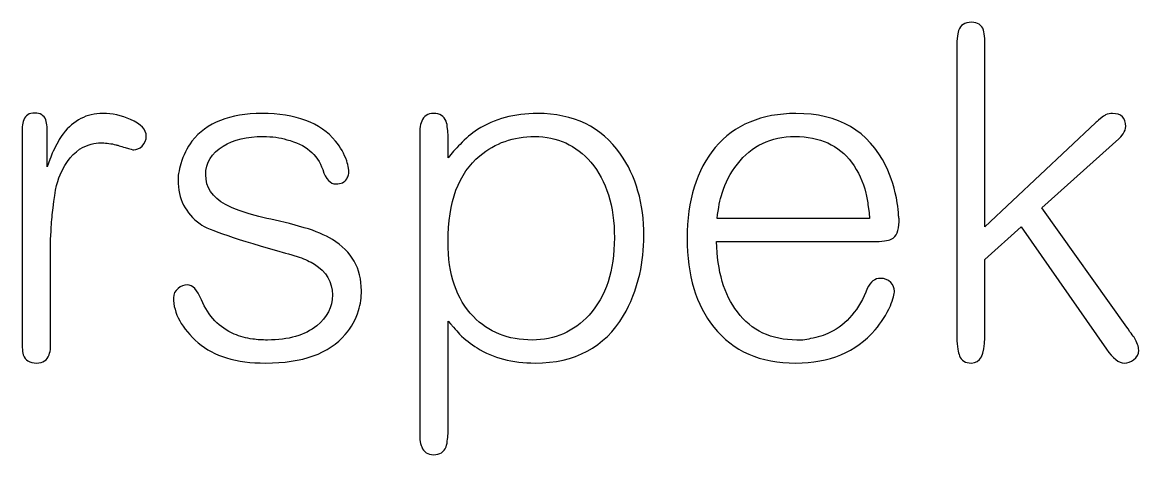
# Model space of a CAD drawing. Header units: centimetres. Extents: x -18.6 to 18.8, y -13 to 11.8.
# Drawn here: x -0.908 to 0.179, y 6.126 to 6.548 of the extents above; entities that cross this region are included whole.
import ezdxf

# ---------------------------------------------------------------- set-up
doc = ezdxf.new("R2010")
doc.units = ezdxf.units.CM
doc.header["$MEASUREMENT"] = 0
doc.layers.add('Layer 1', color=7, linetype='Continuous')

msp = doc.modelspace()

# ---------------------------------------------------------------- linework, layer by layer
at = {"layer": 'Layer 1', "color": 250}
for points, knots in [([(0.02927, 6.31651), (0.02927, 6.31651), (0.02927, 6.2402), (0.02927, 6.2402), (0.02927, 6.22374), (0.02493, 6.21551), (0.01625, 6.21551), (0.01027, 6.21551), (0.00638, 6.21791), (0.00458, 6.2227), (0.00339, 6.22539), (0.00249, 6.23137), (0.00189, 6.24065), (0.00189, 6.24065), (0.00189, 6.51849), (0.00189, 6.51849), (0.00189, 6.52927), (0.00249, 6.5363), (0.00369, 6.53959), (0.00548, 6.54498), (0.00967, 6.54767), (0.01625, 6.54767), (0.02254, 6.54767), (0.02643, 6.54513), (0.02792, 6.54004), (0.02852, 6.53794), (0.02897, 6.53525), (0.02927, 6.53196), (0.02927, 6.53196), (0.02927, 6.34838), (0.02927, 6.34838), (0.02927, 6.34838), (0.137, 6.44982), (0.137, 6.44982), (0.1376, 6.45012), (0.13924, 6.45146), (0.14193, 6.45386), (0.14193, 6.45386), (0.14508, 6.4561), (0.14508, 6.4561), (0.14597, 6.4567), (0.14657, 6.45715), (0.14687, 6.45745), (0.14927, 6.45835), (0.15151, 6.4588), (0.1536, 6.4588), (0.16228, 6.4588), (0.16662, 6.45461), (0.16662, 6.44623), (0.16662, 6.44383), (0.16572, 6.44144), (0.16393, 6.43905), (0.16393, 6.43905), (0.16168, 6.4359), (0.16168, 6.4359), (0.16168, 6.4359), (0.16079, 6.43501), (0.16079, 6.43501), (0.16079, 6.43501), (0.15989, 6.43411), (0.15989, 6.43411), (0.15989, 6.43411), (0.08493, 6.36678), (0.08493, 6.36678), (0.08493, 6.36678), (0.16752, 6.25052), (0.16752, 6.25052), (0.16752, 6.25052), (0.16887, 6.24873), (0.16887, 6.24873), (0.16887, 6.24873), (0.17066, 6.24604), (0.17066, 6.24604), (0.17216, 6.24394), (0.1735, 6.24215), (0.1747, 6.24065), (0.17769, 6.23556), (0.17919, 6.23137), (0.17919, 6.22808), (0.17919, 6.22419), (0.17754, 6.22105), (0.17425, 6.21866), (0.17156, 6.21656), (0.16857, 6.21551), (0.16527, 6.21551), (0.15989, 6.21551), (0.15405, 6.22), (0.14777, 6.22898), (0.14777, 6.22898), (0.06473, 6.34838), (0.06473, 6.34838), (0.06473, 6.34838), (0.02927, 6.31651), (0.02927, 6.31651)], [0, 0, 0, 0, 0.0322581, 0.0322581, 0.0322581, 0.0645161, 0.0645161, 0.0645161, 0.0967742, 0.0967742, 0.0967742, 0.1290323, 0.1290323, 0.1290323, 0.1612903, 0.1612903, 0.1612903, 0.1935484, 0.1935484, 0.1935484, 0.2258065, 0.2258065, 0.2258065, 0.2580645, 0.2580645, 0.2580645, 0.2903226, 0.2903226, 0.2903226, 0.3225806, 0.3225806, 0.3225806, 0.3548387, 0.3548387, 0.3548387, 0.3870968, 0.3870968, 0.3870968, 0.4193548, 0.4193548, 0.4193548, 0.4516129, 0.4516129, 0.4516129, 0.483871, 0.483871, 0.483871, 0.516129, 0.516129, 0.516129, 0.5483871, 0.5483871, 0.5483871, 0.5806452, 0.5806452, 0.5806452, 0.6129032, 0.6129032, 0.6129032, 0.6451613, 0.6451613, 0.6451613, 0.6774194, 0.6774194, 0.6774194, 0.7096774, 0.7096774, 0.7096774, 0.7419355, 0.7419355, 0.7419355, 0.7741935, 0.7741935, 0.7741935, 0.8064516, 0.8064516, 0.8064516, 0.8387097, 0.8387097, 0.8387097, 0.8709677, 0.8709677, 0.8709677, 0.9032258, 0.9032258, 0.9032258, 0.9354839, 0.9354839, 0.9354839, 0.9677419, 0.9677419, 0.9677419, 1, 1, 1, 1]), ([(-0.88102, 6.23077), (-0.88102, 6.22778), (-0.88147, 6.22539), (-0.88237, 6.22359), (-0.88416, 6.21821), (-0.8882, 6.21551), (-0.89448, 6.21551), (-0.90137, 6.21551), (-0.90571, 6.21821), (-0.9075, 6.22359), (-0.9081, 6.22539), (-0.9084, 6.22778), (-0.9084, 6.23077), (-0.9084, 6.23077), (-0.9084, 6.44578), (-0.9084, 6.44578), (-0.9081, 6.44847), (-0.90765, 6.45072), (-0.90705, 6.45251), (-0.90526, 6.457), (-0.90167, 6.45924), (-0.89628, 6.45924), (-0.89089, 6.45924), (-0.8873, 6.457), (-0.88551, 6.45251), (-0.88491, 6.45072), (-0.88446, 6.44847), (-0.88416, 6.44578), (-0.88416, 6.44578), (-0.88416, 6.40673), (-0.88416, 6.40673), (-0.88416, 6.40673), (-0.88281, 6.41032), (-0.88281, 6.41032), (-0.88281, 6.41032), (-0.88147, 6.41391), (-0.88147, 6.41391), (-0.88057, 6.4169), (-0.87952, 6.4196), (-0.87833, 6.42199), (-0.87533, 6.42857), (-0.87204, 6.43426), (-0.86845, 6.43905), (-0.85858, 6.45221), (-0.84571, 6.4588), (-0.82985, 6.4588), (-0.82087, 6.4588), (-0.81189, 6.45685), (-0.80292, 6.45296), (-0.79274, 6.44847), (-0.78766, 6.44309), (-0.78766, 6.4368), (-0.78766, 6.43291), (-0.789, 6.42962), (-0.7917, 6.42693), (-0.79439, 6.42453), (-0.79708, 6.42334), (-0.79977, 6.42334), (-0.80037, 6.42334), (-0.80322, 6.42408), (-0.8083, 6.42558), (-0.8104, 6.42618), (-0.81234, 6.42678), (-0.81414, 6.42738), (-0.81593, 6.42797), (-0.81698, 6.42827), (-0.81728, 6.42827), (-0.82177, 6.42947), (-0.82626, 6.43007), (-0.83075, 6.43007), (-0.83075, 6.43007), (-0.83434, 6.43007), (-0.83434, 6.43007), (-0.83434, 6.43007), (-0.83883, 6.42962), (-0.83883, 6.42962), (-0.84242, 6.42872), (-0.84586, 6.42753), (-0.84915, 6.42603), (-0.85843, 6.42094), (-0.86591, 6.41196), (-0.87159, 6.3991), (-0.87488, 6.39192), (-0.87743, 6.3789), (-0.87922, 6.36005), (-0.87982, 6.35376), (-0.88027, 6.34733), (-0.88057, 6.34075), (-0.88087, 6.33835), (-0.88102, 6.33611), (-0.88102, 6.33401), (-0.88102, 6.33401), (-0.88102, 6.23077), (-0.88102, 6.23077)], [0, 0, 0, 0, 0.0322581, 0.0322581, 0.0322581, 0.0645161, 0.0645161, 0.0645161, 0.0967742, 0.0967742, 0.0967742, 0.1290323, 0.1290323, 0.1290323, 0.1612903, 0.1612903, 0.1612903, 0.1935484, 0.1935484, 0.1935484, 0.2258065, 0.2258065, 0.2258065, 0.2580645, 0.2580645, 0.2580645, 0.2903226, 0.2903226, 0.2903226, 0.3225806, 0.3225806, 0.3225806, 0.3548387, 0.3548387, 0.3548387, 0.3870968, 0.3870968, 0.3870968, 0.4193548, 0.4193548, 0.4193548, 0.4516129, 0.4516129, 0.4516129, 0.483871, 0.483871, 0.483871, 0.516129, 0.516129, 0.516129, 0.5483871, 0.5483871, 0.5483871, 0.5806452, 0.5806452, 0.5806452, 0.6129032, 0.6129032, 0.6129032, 0.6451613, 0.6451613, 0.6451613, 0.6774194, 0.6774194, 0.6774194, 0.7096774, 0.7096774, 0.7096774, 0.7419355, 0.7419355, 0.7419355, 0.7741935, 0.7741935, 0.7741935, 0.8064516, 0.8064516, 0.8064516, 0.8387097, 0.8387097, 0.8387097, 0.8709677, 0.8709677, 0.8709677, 0.9032258, 0.9032258, 0.9032258, 0.9354839, 0.9354839, 0.9354839, 0.9677419, 0.9677419, 0.9677419, 1, 1, 1, 1]), ([(-0.57804, 6.28598), (-0.57804, 6.2797), (-0.57894, 6.27327), (-0.58073, 6.26668), (-0.58342, 6.25801), (-0.58776, 6.25023), (-0.59375, 6.24334), (-0.60961, 6.22479), (-0.63549, 6.21551), (-0.6714, 6.21551), (-0.70013, 6.21551), (-0.72197, 6.2221), (-0.73693, 6.23526), (-0.75309, 6.24933), (-0.76117, 6.26399), (-0.76117, 6.27925), (-0.76117, 6.28284), (-0.75968, 6.28584), (-0.75668, 6.28823), (-0.75399, 6.29062), (-0.751, 6.29182), (-0.74771, 6.29182), (-0.74262, 6.29182), (-0.73798, 6.28688), (-0.73379, 6.27701), (-0.72721, 6.26115), (-0.71659, 6.25008), (-0.70192, 6.24379), (-0.69654, 6.2414), (-0.69055, 6.23975), (-0.68397, 6.23885), (-0.67948, 6.23826), (-0.67469, 6.23796), (-0.66961, 6.23796), (-0.64896, 6.23796), (-0.63295, 6.24259), (-0.62158, 6.25187), (-0.6114, 6.25995), (-0.60632, 6.26998), (-0.60632, 6.28194), (-0.60632, 6.29451), (-0.61215, 6.30454), (-0.62382, 6.31202), (-0.62801, 6.31441), (-0.63295, 6.31666), (-0.63863, 6.31875), (-0.63863, 6.31875), (-0.64582, 6.321), (-0.64582, 6.321), (-0.64582, 6.321), (-0.64896, 6.32189), (-0.64896, 6.32189), (-0.64896, 6.32189), (-0.6521, 6.32279), (-0.6521, 6.32279), (-0.69938, 6.33596), (-0.72706, 6.34538), (-0.73514, 6.35107), (-0.7495, 6.36154), (-0.75668, 6.37576), (-0.75668, 6.39371), (-0.75668, 6.39581), (-0.75653, 6.39805), (-0.75623, 6.40044), (-0.75564, 6.40374), (-0.75489, 6.40688), (-0.75399, 6.40987), (-0.7516, 6.41795), (-0.74801, 6.42528), (-0.74322, 6.43186), (-0.72885, 6.44982), (-0.70611, 6.4588), (-0.67499, 6.4588), (-0.64207, 6.4588), (-0.61814, 6.44982), (-0.60317, 6.43186), (-0.59839, 6.42588), (-0.5948, 6.41945), (-0.5924, 6.41256), (-0.5915, 6.41017), (-0.5909, 6.40778), (-0.59061, 6.40538), (-0.59061, 6.40538), (-0.59016, 6.40314), (-0.59016, 6.40314), (-0.59016, 6.40314), (-0.59016, 6.40044), (-0.59016, 6.40044), (-0.59016, 6.40044), (-0.59061, 6.3991), (-0.59061, 6.3991), (-0.5909, 6.3976), (-0.5915, 6.39625), (-0.5924, 6.39506), (-0.5945, 6.39177), (-0.59794, 6.39012), (-0.60272, 6.39012), (-0.60841, 6.39012), (-0.61275, 6.39476), (-0.61574, 6.40403), (-0.62083, 6.419), (-0.6325, 6.42872), (-0.65075, 6.43321), (-0.65734, 6.43531), (-0.66497, 6.43635), (-0.67364, 6.43635), (-0.6895, 6.43635), (-0.70252, 6.43321), (-0.7127, 6.42693), (-0.72407, 6.42004), (-0.72975, 6.41077), (-0.72975, 6.3991), (-0.72975, 6.38683), (-0.72332, 6.3771), (-0.71045, 6.36992), (-0.70117, 6.36483), (-0.68502, 6.35975), (-0.66197, 6.35466), (-0.66197, 6.35466), (-0.64806, 6.35152), (-0.64806, 6.35152), (-0.64806, 6.35152), (-0.6337, 6.34748), (-0.6337, 6.34748), (-0.62262, 6.34419), (-0.6135, 6.3403), (-0.60632, 6.33581), (-0.58746, 6.32444), (-0.57804, 6.30783), (-0.57804, 6.28598)], [0, 0, 0, 0, 0.0232558, 0.0232558, 0.0232558, 0.0465116, 0.0465116, 0.0465116, 0.0697674, 0.0697674, 0.0697674, 0.0930233, 0.0930233, 0.0930233, 0.1162791, 0.1162791, 0.1162791, 0.1395349, 0.1395349, 0.1395349, 0.1627907, 0.1627907, 0.1627907, 0.1860465, 0.1860465, 0.1860465, 0.2093023, 0.2093023, 0.2093023, 0.2325581, 0.2325581, 0.2325581, 0.255814, 0.255814, 0.255814, 0.2790698, 0.2790698, 0.2790698, 0.3023256, 0.3023256, 0.3023256, 0.3255814, 0.3255814, 0.3255814, 0.3488372, 0.3488372, 0.3488372, 0.372093, 0.372093, 0.372093, 0.3953488, 0.3953488, 0.3953488, 0.4186047, 0.4186047, 0.4186047, 0.4418605, 0.4418605, 0.4418605, 0.4651163, 0.4651163, 0.4651163, 0.4883721, 0.4883721, 0.4883721, 0.5116279, 0.5116279, 0.5116279, 0.5348837, 0.5348837, 0.5348837, 0.5581395, 0.5581395, 0.5581395, 0.5813953, 0.5813953, 0.5813953, 0.6046512, 0.6046512, 0.6046512, 0.627907, 0.627907, 0.627907, 0.6511628, 0.6511628, 0.6511628, 0.6744186, 0.6744186, 0.6744186, 0.6976744, 0.6976744, 0.6976744, 0.7209302, 0.7209302, 0.7209302, 0.744186, 0.744186, 0.744186, 0.7674419, 0.7674419, 0.7674419, 0.7906977, 0.7906977, 0.7906977, 0.8139535, 0.8139535, 0.8139535, 0.8372093, 0.8372093, 0.8372093, 0.8604651, 0.8604651, 0.8604651, 0.8837209, 0.8837209, 0.8837209, 0.9069767, 0.9069767, 0.9069767, 0.9302326, 0.9302326, 0.9302326, 0.9534884, 0.9534884, 0.9534884, 0.9767442, 0.9767442, 0.9767442, 1, 1, 1, 1]), ([(-0.49365, 6.14908), (-0.49365, 6.14579), (-0.4938, 6.14325), (-0.4941, 6.14145), (-0.4944, 6.13846), (-0.49485, 6.13592), (-0.49545, 6.13382), (-0.49754, 6.12873), (-0.50158, 6.12619), (-0.50757, 6.12619), (-0.51355, 6.12619), (-0.51744, 6.12873), (-0.51924, 6.13382), (-0.52013, 6.13562), (-0.52073, 6.13801), (-0.52103, 6.141), (-0.52103, 6.141), (-0.52103, 6.44398), (-0.52103, 6.44398), (-0.52073, 6.44698), (-0.52013, 6.44937), (-0.51924, 6.45117), (-0.51744, 6.45625), (-0.51355, 6.4588), (-0.50757, 6.4588), (-0.50158, 6.4588), (-0.49754, 6.45625), (-0.49545, 6.45117), (-0.49485, 6.44937), (-0.4944, 6.44698), (-0.4941, 6.44398), (-0.4938, 6.44189), (-0.49365, 6.4392), (-0.49365, 6.4359), (-0.49365, 6.4359), (-0.49365, 6.41571), (-0.49365, 6.41571), (-0.49365, 6.41571), (-0.49096, 6.41885), (-0.49096, 6.41885), (-0.49096, 6.41885), (-0.48827, 6.42199), (-0.48827, 6.42199), (-0.48617, 6.42438), (-0.48408, 6.42663), (-0.48198, 6.42872), (-0.4766, 6.43441), (-0.47091, 6.4392), (-0.46492, 6.44309), (-0.44847, 6.45356), (-0.42902, 6.4588), (-0.40657, 6.4588), (-0.37126, 6.4588), (-0.34433, 6.44563), (-0.32578, 6.4193), (-0.31052, 6.39775), (-0.30289, 6.37112), (-0.30289, 6.3394), (-0.30289, 6.32683), (-0.30423, 6.31441), (-0.30693, 6.30214), (-0.31052, 6.28688), (-0.31575, 6.27342), (-0.32264, 6.26175), (-0.34119, 6.23092), (-0.36992, 6.21551), (-0.40882, 6.21551), (-0.43096, 6.21551), (-0.44981, 6.22045), (-0.46537, 6.23033), (-0.47136, 6.23392), (-0.47704, 6.23841), (-0.48243, 6.24379), (-0.48423, 6.24559), (-0.48617, 6.24783), (-0.48827, 6.25052), (-0.48827, 6.25052), (-0.49141, 6.25367), (-0.49141, 6.25367), (-0.49141, 6.25367), (-0.49365, 6.25636), (-0.49365, 6.25636), (-0.49365, 6.25636), (-0.49365, 6.14908), (-0.49365, 6.14908)], [0, 0, 0, 0, 0.0357143, 0.0357143, 0.0357143, 0.0714286, 0.0714286, 0.0714286, 0.1071429, 0.1071429, 0.1071429, 0.1428571, 0.1428571, 0.1428571, 0.1785714, 0.1785714, 0.1785714, 0.2142857, 0.2142857, 0.2142857, 0.25, 0.25, 0.25, 0.2857143, 0.2857143, 0.2857143, 0.3214286, 0.3214286, 0.3214286, 0.3571429, 0.3571429, 0.3571429, 0.3928571, 0.3928571, 0.3928571, 0.4285714, 0.4285714, 0.4285714, 0.4642857, 0.4642857, 0.4642857, 0.5, 0.5, 0.5, 0.5357143, 0.5357143, 0.5357143, 0.5714286, 0.5714286, 0.5714286, 0.6071429, 0.6071429, 0.6071429, 0.6428571, 0.6428571, 0.6428571, 0.6785714, 0.6785714, 0.6785714, 0.7142857, 0.7142857, 0.7142857, 0.75, 0.75, 0.75, 0.7857143, 0.7857143, 0.7857143, 0.8214286, 0.8214286, 0.8214286, 0.8571429, 0.8571429, 0.8571429, 0.8928571, 0.8928571, 0.8928571, 0.9285714, 0.9285714, 0.9285714, 0.9642857, 0.9642857, 0.9642857, 1, 1, 1, 1]), ([(-0.23197, 6.33401), (-0.23137, 6.30499), (-0.22463, 6.28209), (-0.21177, 6.26534), (-0.198, 6.24708), (-0.1787, 6.23796), (-0.15386, 6.23796), (-0.15386, 6.23796), (-0.14803, 6.23796), (-0.14803, 6.23796), (-0.14534, 6.23826), (-0.14279, 6.2387), (-0.1404, 6.2393), (-0.13352, 6.2405), (-0.12723, 6.24245), (-0.12155, 6.24514), (-0.10509, 6.25352), (-0.09297, 6.26788), (-0.08519, 6.28823), (-0.0822, 6.29481), (-0.07786, 6.2981), (-0.07217, 6.2981), (-0.06828, 6.2981), (-0.06499, 6.29676), (-0.0623, 6.29406), (-0.0599, 6.29137), (-0.05871, 6.28853), (-0.05871, 6.28554), (-0.05871, 6.28434), (-0.059, 6.28254), (-0.0596, 6.28015), (-0.0605, 6.27746), (-0.06155, 6.27446), (-0.06275, 6.27117), (-0.06664, 6.26279), (-0.07157, 6.25501), (-0.07756, 6.24783), (-0.09641, 6.22629), (-0.12214, 6.21551), (-0.15476, 6.21551), (-0.18947, 6.21551), (-0.21611, 6.22718), (-0.23466, 6.25052), (-0.25201, 6.27207), (-0.26069, 6.30095), (-0.26069, 6.33715), (-0.26069, 6.37426), (-0.25157, 6.40374), (-0.23331, 6.42558), (-0.21446, 6.44772), (-0.18828, 6.4588), (-0.15476, 6.4588), (-0.11317, 6.4588), (-0.08399, 6.44174), (-0.06723, 6.40763), (-0.06185, 6.39685), (-0.05811, 6.38488), (-0.05601, 6.37172), (-0.05541, 6.36723), (-0.05496, 6.36304), (-0.05467, 6.35915), (-0.05437, 6.35765), (-0.05422, 6.35631), (-0.05422, 6.35511), (-0.05422, 6.35511), (-0.05422, 6.35331), (-0.05422, 6.35331), (-0.05422, 6.34464), (-0.05676, 6.33895), (-0.06185, 6.33626), (-0.06484, 6.33476), (-0.07082, 6.33401), (-0.0798, 6.33401), (-0.0798, 6.33401), (-0.23197, 6.33401), (-0.23197, 6.33401)], [0, 0, 0, 0, 0.04, 0.04, 0.04, 0.08, 0.08, 0.08, 0.12, 0.12, 0.12, 0.16, 0.16, 0.16, 0.2, 0.2, 0.2, 0.24, 0.24, 0.24, 0.28, 0.28, 0.28, 0.32, 0.32, 0.32, 0.36, 0.36, 0.36, 0.4, 0.4, 0.4, 0.44, 0.44, 0.44, 0.48, 0.48, 0.48, 0.52, 0.52, 0.52, 0.56, 0.56, 0.56, 0.6, 0.6, 0.6, 0.64, 0.64, 0.64, 0.68, 0.68, 0.68, 0.72, 0.72, 0.72, 0.76, 0.76, 0.76, 0.8, 0.8, 0.8, 0.84, 0.84, 0.84, 0.88, 0.88, 0.88, 0.92, 0.92, 0.92, 0.96, 0.96, 0.96, 1, 1, 1, 1]), ([(-0.33161, 6.3376), (-0.33161, 6.36872), (-0.33924, 6.39326), (-0.35451, 6.41122), (-0.36887, 6.42797), (-0.38712, 6.43635), (-0.40927, 6.43635), (-0.42991, 6.43635), (-0.44772, 6.43007), (-0.46268, 6.4175), (-0.48333, 6.40074), (-0.49365, 6.37276), (-0.49365, 6.33356), (-0.49365, 6.30184), (-0.48542, 6.27761), (-0.46896, 6.26085), (-0.4543, 6.24559), (-0.43515, 6.23796), (-0.41151, 6.23796), (-0.38967, 6.23796), (-0.37126, 6.24604), (-0.3563, 6.2622), (-0.33984, 6.28045), (-0.33161, 6.30558), (-0.33161, 6.3376)], [0, 0, 0, 0, 0.125, 0.125, 0.125, 0.25, 0.25, 0.25, 0.375, 0.375, 0.375, 0.5, 0.5, 0.5, 0.625, 0.625, 0.625, 0.75, 0.75, 0.75, 0.875, 0.875, 0.875, 1, 1, 1, 1]), ([(-0.08294, 6.35646), (-0.08294, 6.35646), (-0.08339, 6.36184), (-0.08339, 6.36184), (-0.08339, 6.36184), (-0.08429, 6.36813), (-0.08429, 6.36813), (-0.08489, 6.37291), (-0.08564, 6.37725), (-0.08653, 6.38114), (-0.08923, 6.39221), (-0.09387, 6.40224), (-0.10045, 6.41122), (-0.11302, 6.42797), (-0.13142, 6.43635), (-0.15566, 6.43635), (-0.1793, 6.43635), (-0.198, 6.42738), (-0.21177, 6.40942), (-0.21865, 6.40074), (-0.22359, 6.39132), (-0.22658, 6.38114), (-0.22867, 6.37486), (-0.23032, 6.36663), (-0.23152, 6.35646), (-0.23152, 6.35646), (-0.08294, 6.35646), (-0.08294, 6.35646)], [0, 0, 0, 0, 0.1111111, 0.1111111, 0.1111111, 0.2222222, 0.2222222, 0.2222222, 0.3333333, 0.3333333, 0.3333333, 0.4444444, 0.4444444, 0.4444444, 0.5555556, 0.5555556, 0.5555556, 0.6666667, 0.6666667, 0.6666667, 0.7777778, 0.7777778, 0.7777778, 0.8888889, 0.8888889, 0.8888889, 1, 1, 1, 1])]:
    msp.add_open_spline(points, degree=3, knots=knots, dxfattribs=at)

doc.saveas('drawing.dxf')
